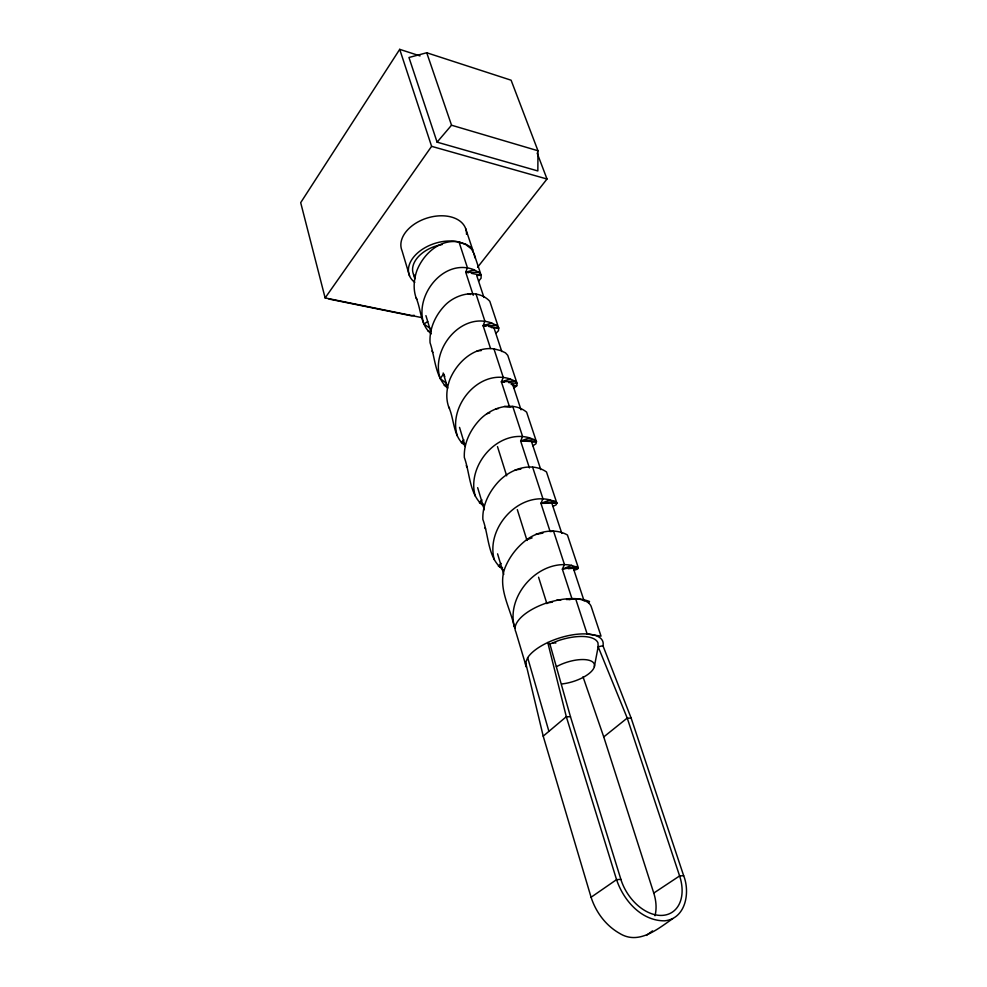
<?xml version="1.0" encoding="UTF-8"?>
<svg xmlns="http://www.w3.org/2000/svg" width="987" height="987" viewBox="0 0 987 987"><rect width="100%" height="100%" fill="white"/><g stroke="black" fill="none" stroke-linecap="round" stroke-linejoin="round"><path stroke-width="1.48" d="M537.977 150.764L537.841 170.948L437.093 142.153L408.963 57.493L426.729 52.755L511.106 80.206L537.977 150.764L451.54 125.213L426.729 52.755M472.687 251.895L472.711 249.822L465.654 228.589M473.933 253.499L481.15 275.25L481.064 278.248L478.596 281.159M447.666 388.212C435.008 377.182 435.255 357.825 430.061 342.748C429.209 329.436 434.811 316.519 443.644 306.747C454.563 294.064 477.313 287.859 489.811 301.294L498.669 327.992L498.472 330.719L495.832 333.359M594.359 666.644L598.171 646.793L597.974 642.919A35.31 14.484 -17.5 0 0 558.506 640.575L549.895 644.005L547.76 642.525L566.316 716.698L616.554 879.639C623.488 900.304 641.217 920.908 664.559 920.834C685.879 918.7 690.295 892.408 683.67 875.703L631.162 718.154L602.958 645.745A40.356 16.557 -17.5 0 0 572.842 634.814A40.356 16.557 -17.5 0 0 527.663 657.7L525.664 662.659A40.356 16.557 -17.5 0 0 526.342 666.99L515.856 631.902A39.788 17.161 -17.5 0 1 546.453 603.045C560.147 598.875 575.828 596.271 589.523 601.502L588.634 602.576M484.111 506.393C469.183 495.486 470.207 473.624 464.334 457.462C463.668 443.731 469.874 430.64 478.954 420.622C490.305 407.878 512.302 400.327 526.626 412.159L536.434 441.67L535.966 443.768L532.931 445.791M503.173 569.696C487.627 558.753 488.997 535.916 482.853 519.409C482.285 505.455 488.836 492.303 498.04 482.174C509.674 469.306 531.142 461.274 546.49 471.959L556.828 503.049L556.199 504.764L552.954 506.43M473.229 295.286L465.728 272.227L467.431 267.736L459.017 242.012C439.955 238.546 423.115 254.152 416.761 270.944C413.837 279.617 413.047 289.068 416.095 297.827C421.276 309.499 420.363 325.426 431.319 333.828M490.539 348.485L483.124 325.685L484.888 321.133L476.055 294.114M509.711 407.372L501.408 381.87L503.234 377.281L493.944 348.855C474.007 346.289 456.771 362.389 449.714 379.798C446.63 388.508 445.569 398.045 448.678 406.903C454.489 419.179 452.873 436.698 464.852 445.359M529.402 467.9L520.655 441.029L522.555 436.377L512.771 406.447L510.723 407.063M550.178 531.734L540.95 503.382L542.924 498.682L532.61 467.11M515.226 628.188L514.35 626.844C510.069 606.968 496.375 586.081 505.949 565.625C510.538 555.41 517.657 546.564 526.552 539.778C537.964 531.351 554.682 527.687 567.426 534.979L578.333 567.784L577.531 569.092L574.052 570.338M420.03 55.914L399.71 49.35L300.69 202.668L325.13 297.938L422.288 317.715M325.13 297.938L431.603 146.335L399.71 49.35M446.075 382.993L440.227 378.613L443.595 373.876L444.804 376.59M477.585 267.267L547.008 179.017L537.15 153.096M437.093 142.153L451.54 125.213M481.915 499.854L479.386 502.79L483.457 504.295M463.915 439.881L461.348 442.571L465.346 444.125M501.088 563.392L498.386 566.217L502.531 567.673M672.789 918.638C657.465 929.137 638.638 945.312 619.478 933.307C605.759 925.498 595.889 912.161 591.077 897.245L543.208 736.154L566.316 716.698L570.486 716.784L620.885 879.38A40.442 27.537 58 0 0 662.351 915.393A40.442 27.537 58 0 0 679.611 875.938L627.226 718.067L598.171 646.793L602.958 645.745M513.919 388.175L516.744 385.818L517.077 383.388L507.762 355.345L505.48 352.852L500.779 350.632L493.944 348.855M654.986 915.751A39.702 27.599 58.7 0 0 653.764 893.062L603.748 736.931L627.226 718.067L631.162 718.154M646.423 935.417L652.493 930.877M431.196 329.078L423.941 324.106L427.704 321.503M591.077 897.245L616.554 879.639L620.885 879.38M653.764 893.062L679.611 875.938L683.67 875.703M568.167 568.685L578.333 567.784L571.584 565.378L562.368 569.191L572.115 599.158L575.631 598.727A39.788 17.161 -17.5 0 1 591.188 606.511L601.034 636.159L587.154 633.987L575.631 598.727M556.828 503.049L540.95 503.382L549.993 499.891L554.719 501.384L556.828 503.049L551.844 503.197L561.813 533.375M536.434 441.67L520.655 441.029L529.525 437.833L534.251 439.647L536.434 441.67L531.598 441.855L540.765 469.602M526.552 539.778L532.116 537.89M504.258 382.154L501.408 381.87L510.119 378.959L514.832 381.044L517.077 383.388L508.527 382.561M485.949 326.105L483.124 325.685L491.674 323.02L496.362 325.352L498.669 327.992L491.353 327.598M468.529 272.782L465.728 272.227L474.118 269.796L478.794 272.363L481.15 275.25L476.709 275.521L483.951 297.482M486.912 413.713L489.762 412.924M576.322 566.513L562.368 569.191L564.428 564.453L553.534 531.117L551.289 531.524M535.67 534.448L542.924 533.091M414.182 315.285L411.258 315.766L328.942 299.024M546.453 603.045L552.486 602.132M569.092 599.615L572.115 599.158L566.637 598.776M447.012 384.942L444.212 385.349L447.062 386.509M515.103 469.96L520.828 469.133M540.95 503.382L554.719 501.384M495.61 408.852L498.435 408.556M520.655 441.029L534.251 439.647M556.668 600.244L560.875 599.948M566.501 599.553L572.115 599.158M477.116 350.866L481.274 350.582M501.408 381.87L514.832 381.044M483.124 325.685L496.362 325.352M574.483 567.858L578.333 567.784M465.728 272.227L478.794 272.363M513.277 385.757L516.744 385.818L511.167 384.387M552.868 642.821L555.878 643.006M571.584 565.378C539.075 558.876 505.998 595.161 514.35 626.844M488.775 326.524L498.669 327.992M549.993 499.891C517.879 492.007 485.505 528.822 494.327 559.777M504.443 406.385L508.391 407.125M471.33 273.325L481.15 275.25M529.525 437.833C497.843 428.703 466.135 465.963 475.339 496.227M510.119 378.959C478.868 368.706 447.79 406.311 457.339 435.921M491.674 323.02C460.867 311.769 430.394 349.645 440.227 378.613M431.603 146.335L547.008 179.017M474.118 269.796C443.78 257.656 413.874 295.73 423.941 324.106M468.011 293.682L470.626 294.484M414.762 282.344A34.113 21.961 -17.5 0 1 417.23 253.289A34.113 21.961 -17.5 0 1 459.017 242.012L465.667 244.147L470.33 246.812L472.711 249.822M459.017 242.012L465.802 244.579L470.885 248.502A34.113 21.961 -17.5 0 1 474.759 257.743M427.902 330.904L430.702 332.076M484.703 527.576L485.579 528.97M466.222 465.679L467.085 467.098M448.678 406.903L449.529 408.347M431.985 351.027L432.837 352.47M416.095 297.827L416.946 299.283M583.009 676.811L603.748 736.931M494.105 328.239L501.791 351.545M512.376 383.585L521.025 409.802M573.2 567.883L584.107 600.923M497.497 446.642L506.676 475.833M517.311 509.625L527.021 540.494M538.569 577.21L546.884 603.637M413.565 274.497L414.885 278.902M425.928 315.63L430.801 331.792M443.175 372.975L447.604 387.681M459.535 427.383L465.284 446.494M477.671 487.677L484.296 509.736M497.571 553.843L503.752 574.434M409.543 275.891L402.042 250.76A33.706 22.207 -17.5 0 1 429.777 217.3A33.706 22.207 -17.5 0 1 466.506 234.351M527.663 657.7L548.908 731.355M549.895 644.005L570.486 716.784M525.664 662.659L543.208 736.154M414.787 276.718A29.844 19.209 -17.5 0 1 442.188 244.554M556.384 666.706A25.391 10.154 -17.5 0 1 594.31 664.239A25.391 10.154 -17.5 0 1 561.8 683.954"/></g></svg>
